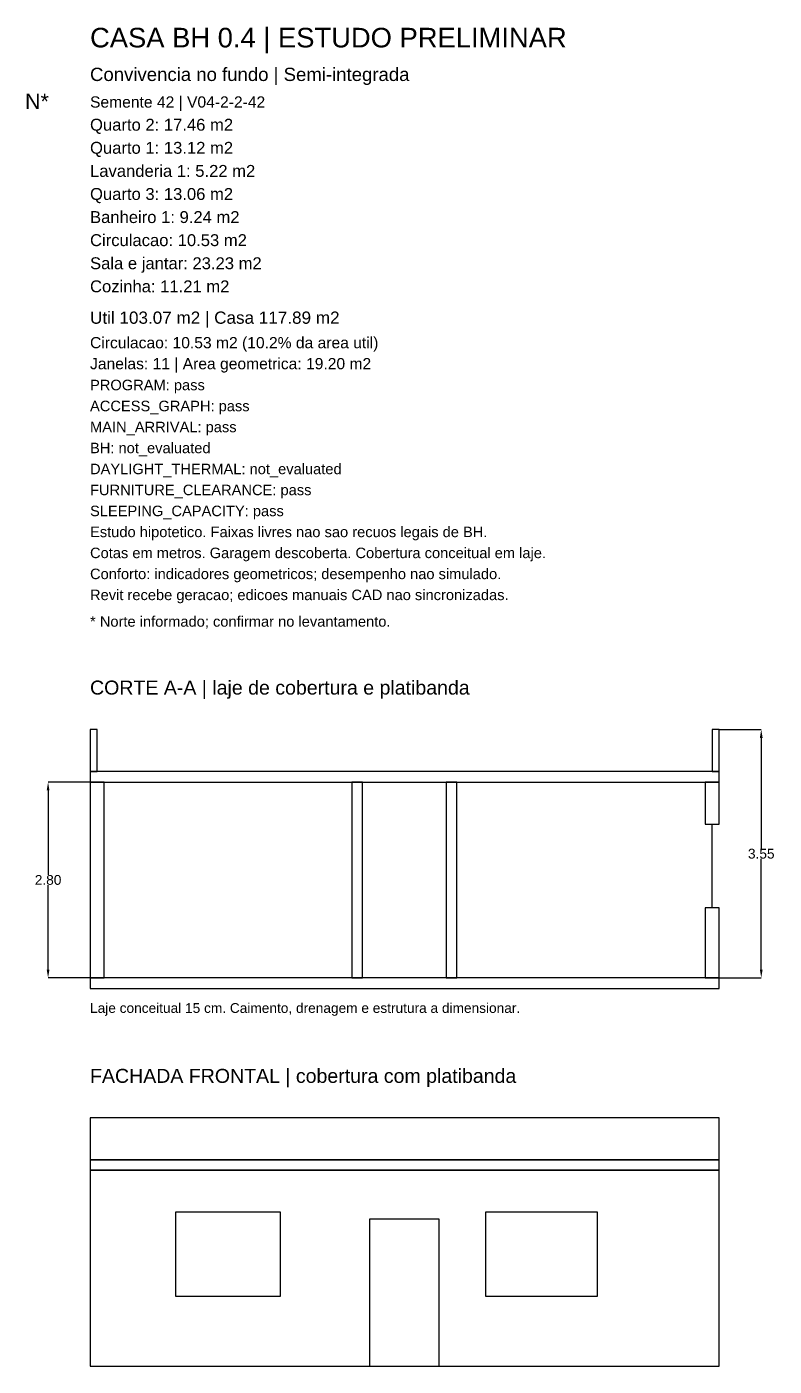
# Model space of a CAD drawing. Header units: millimetres. Extents: x -939 to 107086, y -1492 to 30295.
# Drawn here: x 55395 to 66086, y 11150 to 30295 of the extents above; entities that cross this region are included whole.
import ezdxf

# ---------------------------------------------------------------- set-up
doc = ezdxf.new("R2010")
doc.units = ezdxf.units.MM
doc.header["$MEASUREMENT"] = 0
for name, color, linetype in [('CASA_COBERTURA', 2, 'Continuous'), ('CASA_COTAS', 6, 'Continuous'), ('CASA_ESTUDO', 8, 'Continuous'), ('CASA_JANELAS', 4, 'Continuous'), ('CASA_TEXTOS', 7, 'Continuous')]:
    doc.layers.add(name, color=color, linetype=linetype)
doc.styles.get("Standard").update_dxf_attribs({"font": 'arial.ttf'})
doc.dimstyles.get("Standard").update_dxf_attribs({"dimtxt": 0.18, "dimasz": 0.18, "dimexe": 0.18, "dimexo": 0.0625, "dimgap": 0.09, "dimtad": 0, "dimtih": 1, "dimtoh": 1, "dimdec": 4, "dimzin": 0, "dimdsep": 46, "dimtxsty": 'Standard', "dimcen": 0.09, "dimadec": 0, "dimazin": 0, "dimtfac": 1, "dimtdec": 4, "dimtofl": 0, "dimtmove": 0, "dimatfit": 3, "dimfxl": 1, "dimtolj": 1, "dimtzin": 0, "dimarcsym": 0})

# ---------------------------------------------------------------- blocks, each defined once
blk = doc.blocks.new('*D39')
at = {"layer": 'CASA_COTAS', "color": 0, "lineweight": -2, "transparency": 16777216}
for p, q in [((56300, 19500), (55700, 19500)), ((55700, 19380), (55700, 18172)), ((55700, 16820), (55700, 18028)), ((56300, 16700), (55700, 16700))]:
    blk.add_line(p, q, dxfattribs=at)
at = {"layer": 'CASA_COTAS', "color": 0, "transparency": 16777216}
for points in [[(55680, 19380), (55720, 19380), (55700, 19500)], [(55680, 16820), (55720, 16820), (55700, 16700)]]:
    blk.add_solid(points, dxfattribs=at)
at = {"layer": 'Defpoints', "color": 0, "transparency": 16777216}
for p in [(55700, 19500), (56300, 19500), (56300, 16700)]:
    blk.add_point(p, dxfattribs=at)
at = {"layer": 'CASA_COTAS', "color": 0, "transparency": 16777216, "insert": (55700, 18100), "char_height": 140, "attachment_point": 5}
blk.add_mtext('\\A1;2.80', dxfattribs=at)
blk = doc.blocks.new('*D40')
at = {"layer": 'CASA_COTAS', "color": 0, "lineweight": -2, "transparency": 16777216}
for p, q in [((65300, 20250), (65900, 20250)), ((65900, 20130), (65900, 18547)), ((65900, 16820), (65900, 18403)), ((65300, 16700), (65900, 16700))]:
    blk.add_line(p, q, dxfattribs=at)
at = {"layer": 'CASA_COTAS', "color": 0, "transparency": 16777216}
for points in [[(65880, 20130), (65920, 20130), (65900, 20250)], [(65880, 16820), (65920, 16820), (65900, 16700)]]:
    blk.add_solid(points, dxfattribs=at)
at = {"layer": 'Defpoints', "color": 0, "transparency": 16777216}
for p in [(65300, 20250), (65900, 20250), (65300, 16700)]:
    blk.add_point(p, dxfattribs=at)
at = {"layer": 'CASA_COTAS', "color": 0, "transparency": 16777216, "insert": (65900, 18475), "char_height": 140, "attachment_point": 5}
blk.add_mtext('\\A1;3.55', dxfattribs=at)

msp = doc.modelspace()

# ---------------------------------------------------------------- linework, layer by layer
at = {"layer": 'CASA_COBERTURA'}
for points in [[(56300, 19650), (56400, 19650), (56400, 20250), (56300, 20250)], [(65200, 19650), (65300, 19650), (65300, 20250), (65200, 20250)], [(56300, 19500), (65300, 19500), (65300, 19650), (56300, 19650)], [(56300, 14100), (65300, 14100), (65300, 14700), (56300, 14700)], [(56300, 13950), (65300, 13950), (65300, 14100), (56300, 14100)]]:
    msp.add_lwpolyline(points, close=True, dxfattribs=at)
at = {"layer": 'CASA_ESTUDO'}
for points in [[(56300, 16700), (56500, 16700), (56500, 19500), (56300, 19500)], [(60045.189, 16700), (60195.189, 16700), (60195.189, 19500), (60045.189, 19500)], [(61395.189, 16700), (61545.189, 16700), (61545.189, 19500), (61395.189, 19500)], [(65100, 18900), (65300, 18900), (65300, 19500), (65100, 19500)], [(65100, 16700), (65300, 16700), (65300, 17700), (65100, 17700)], [(56300, 16550), (65300, 16550), (65300, 16700), (56300, 16700)], [(56300, 11150), (65300, 11150), (65300, 13950), (56300, 13950)], [(57522.594, 12150), (59022.594, 12150), (59022.594, 13350), (57522.594, 13350)], [(60295.189, 11150), (61295.189, 11150), (61295.189, 13250), (60295.189, 13250)], [(61957.689, 12150), (63557.689, 12150), (63557.689, 13350), (61957.689, 13350)]]:
    msp.add_lwpolyline(points, close=True, dxfattribs=at)
at = {"layer": 'CASA_JANELAS'}
msp.add_line((65200, 17700), (65200, 18900), dxfattribs=at)

# ---------------------------------------------------------------- texts
at = {"layer": 'CASA_TEXTOS'}
for s, height, p in [('CASA BH 0.4 | ESTUDO PRELIMINAR', 280, (56300, 30000)), ('Convivencia no fundo | Semi-integrada', 190, (56300, 29520)), ('N*', 220, (55370, 29119.038)), ('Semente 42 | V04-2-2-42', 160, (56300, 29140)), ('Quarto 2: 17.46 m2', 170, (56300, 28810)), ('Quarto 1: 13.12 m2', 170, (56300, 28480)), ('Lavanderia 1: 5.22 m2', 170, (56300, 28150)), ('Quarto 3: 13.06 m2', 170, (56300, 27820)), ('Banheiro 1: 9.24 m2', 170, (56300, 27490)), ('Circulacao: 10.53 m2', 170, (56300, 27160)), ('Sala e jantar: 23.23 m2', 170, (56300, 26830)), ('Cozinha: 11.21 m2', 170, (56300, 26500)), ('Util 103.07 m2 | Casa 117.89 m2', 175, (56300, 26050)), ('Circulacao: 10.53 m2 (10.2% da area util)', 160, (56300, 25700)), ('Janelas: 11 | Area geometrica: 19.20 m2', 160, (56300, 25400)), ('PROGRAM: pass', 150, (56300, 25100)), ('ACCESS_GRAPH: pass', 150, (56300, 24800)), ('MAIN_ARRIVAL: pass', 150, (56300, 24500)), ('BH: not_evaluated', 150, (56300, 24200)), ('DAYLIGHT_THERMAL: not_evaluated', 150, (56300, 23900)), ('FURNITURE_CLEARANCE: pass', 150, (56300, 23600)), ('SLEEPING_CAPACITY: pass', 150, (56300, 23300)), ('Estudo hipotetico. Faixas livres nao sao recuos legais de BH.', 150, (56300, 23000)), ('Cotas em metros. Garagem descoberta. Cobertura conceitual em laje.', 150, (56300, 22700)), ('Conforto: indicadores geometricos; desempenho nao simulado.', 150, (56300, 22400)), ('Revit recebe geracao; edicoes manuais CAD nao sincronizadas.', 150, (56300, 22100)), ('* Norte informado; confirmar no levantamento.', 150, (56300, 21720)), ('CORTE A-A | laje de cobertura e platibanda', 200, (56300, 20750)), ('Laje conceitual 15 cm. Caimento, drenagem e estrutura a dimensionar.', 140, (56300, 16200)), ('FACHADA FRONTAL | cobertura com platibanda', 200, (56300, 15200))]:
    msp.add_text(s, height=height, dxfattribs=at).set_placement(p)

# ---------------------------------------------------------------- dimensions: what is measured, and where the dimension line sits
at = {"layer": 'CASA_COTAS'}
for base, p1, p2, picture, middle in [((65900, 20250), (65300, 16700), (65300, 20250), '*D40', (65900, 18475)), ((55700, 19500), (56300, 16700), (56300, 19500), '*D39', (55700, 18100))]:
    dim = msp.add_linear_dim(base=base, p1=p1, p2=p2, angle=90, dimstyle='Standard', override={"dimtxt": 140, "dimasz": 120, "dimdec": 2, "dimlfac": 0.001, "dimpost": '<>'}, dxfattribs=at)
    dim.commit()
    dim.dimension.update_dxf_attribs({"geometry": picture, "text_midpoint": middle})

doc.saveas('drawing.dxf')
